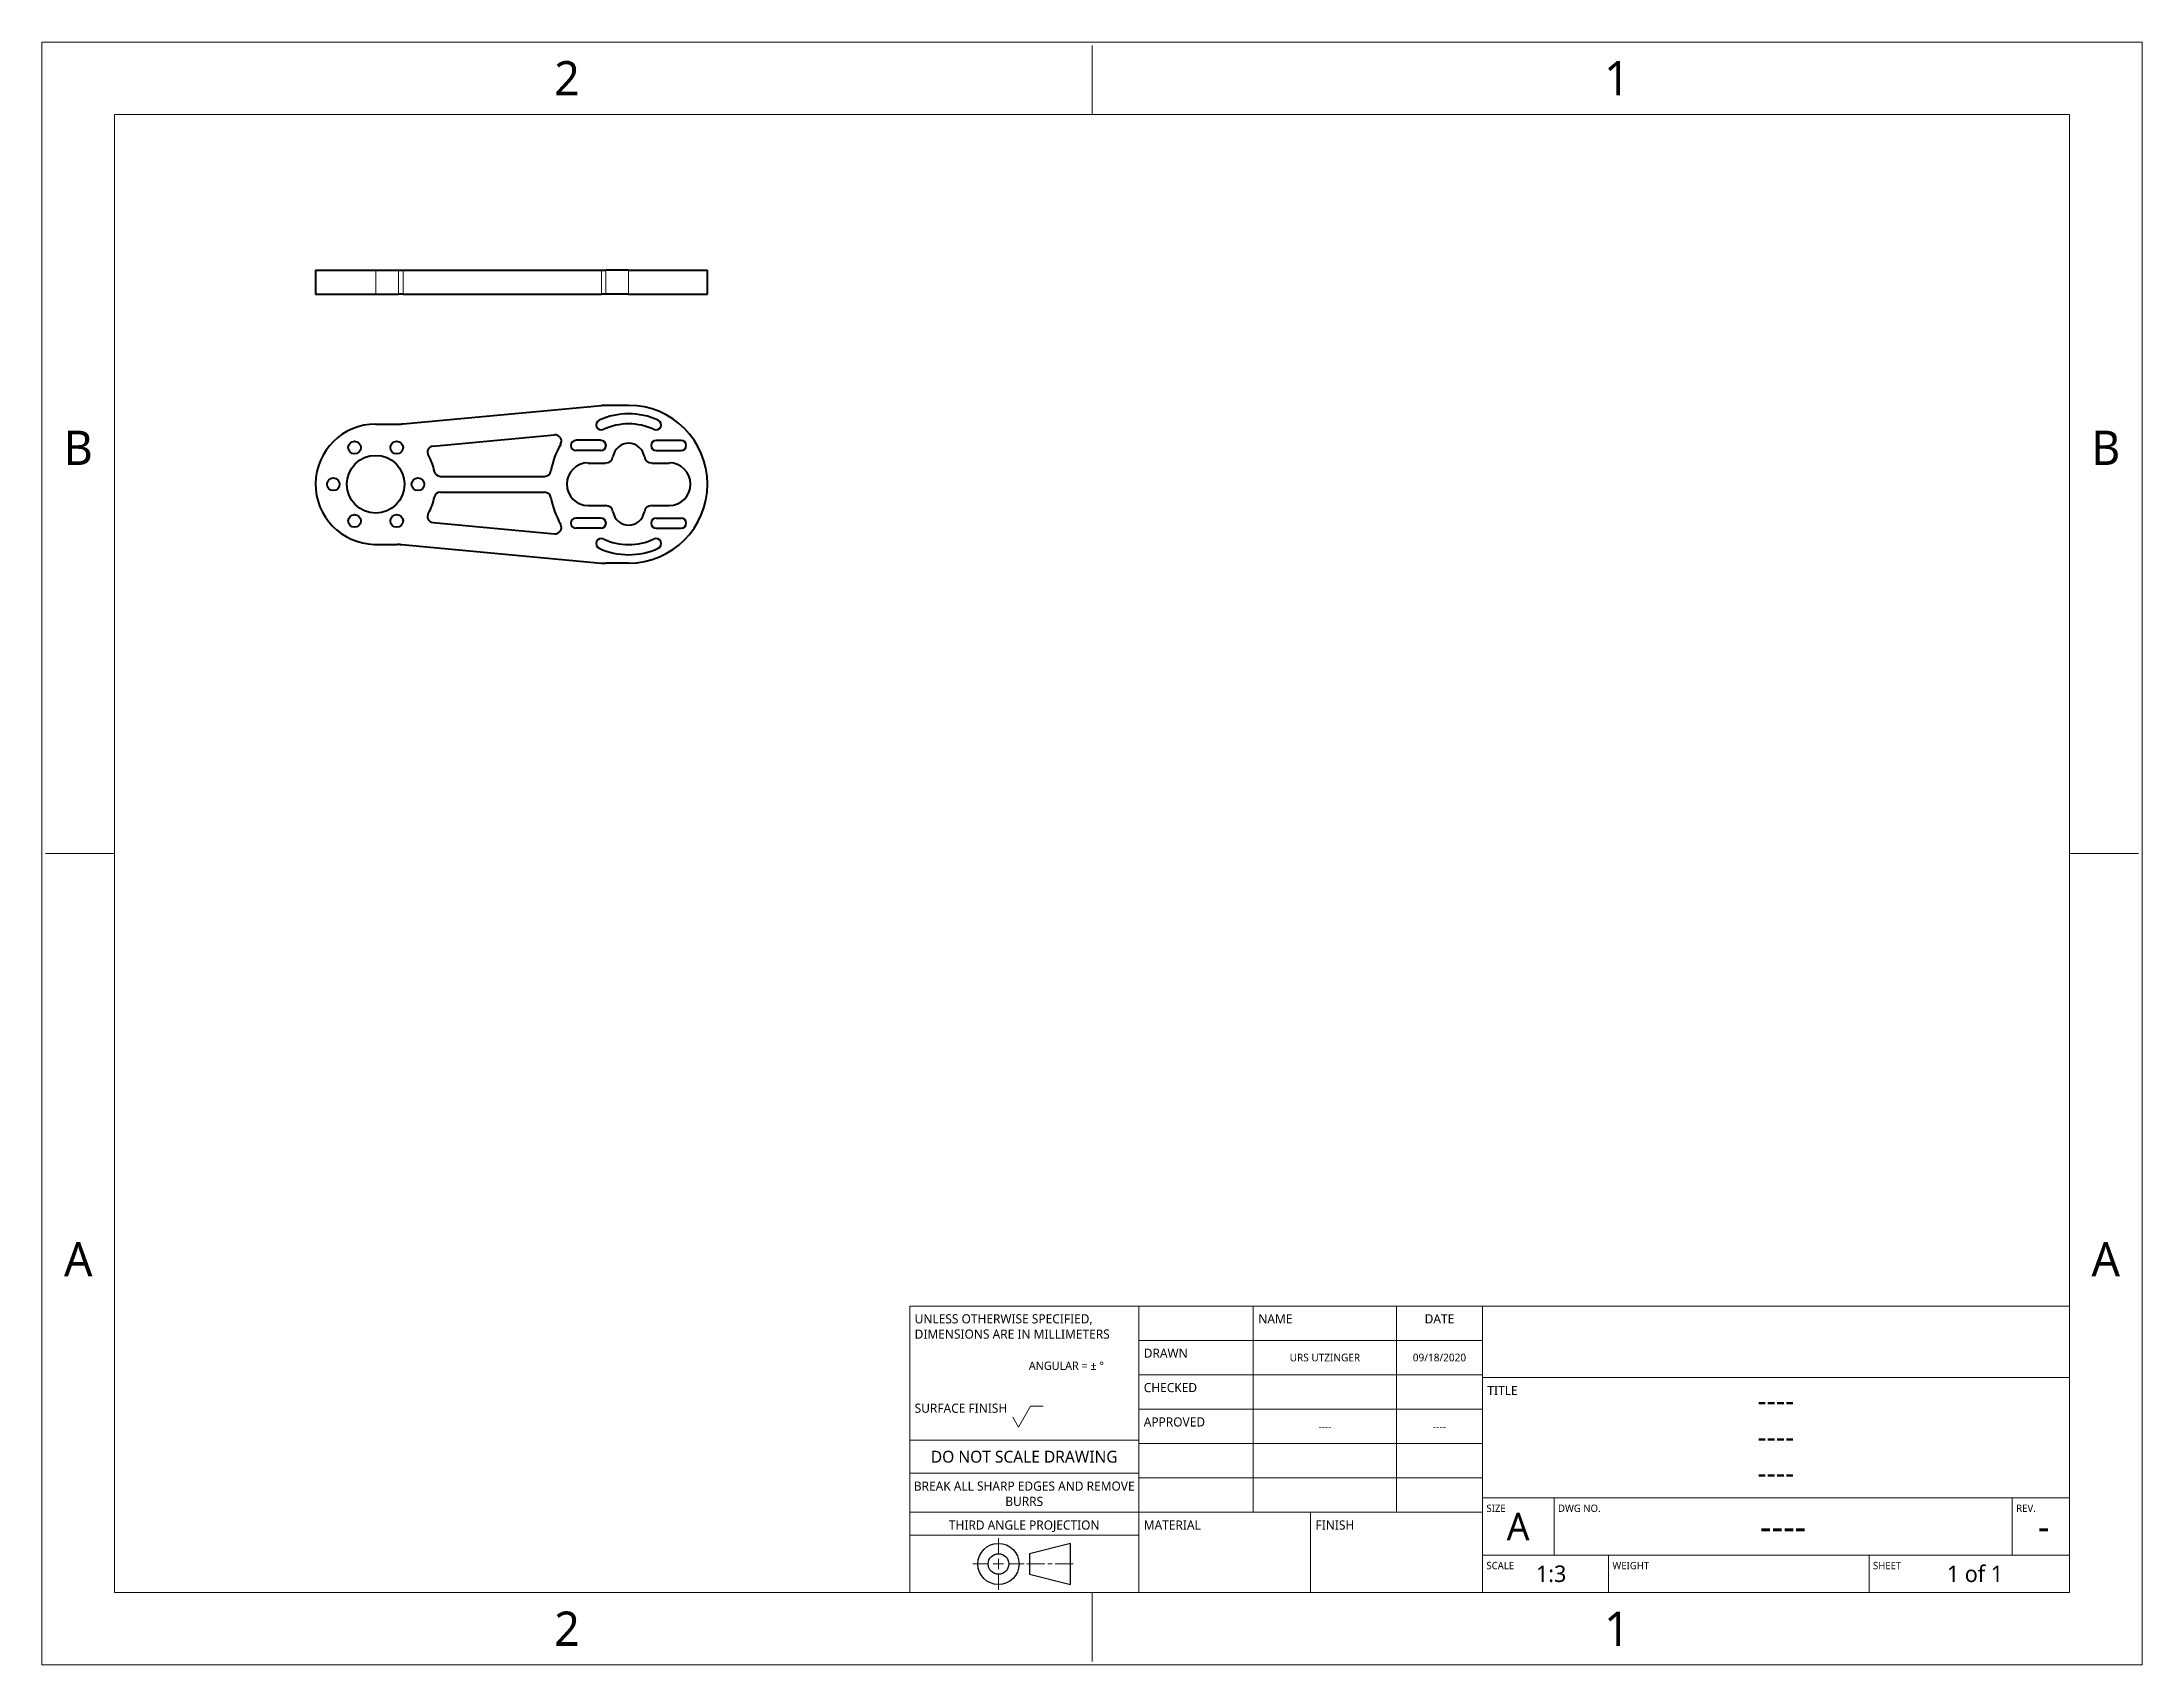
# Paper-space layout 'Sheet1' of a CAD drawing. Header units: inches. Extents: x 0 to 11, y 0 to 8.5.
# The model-space entities are those that its viewports show. They can reach past a viewport. Long polylines and large blocks are cut down to what shows.
import ezdxf

# ---------------------------------------------------------------- set-up
doc = ezdxf.new("R2010")
doc.units = ezdxf.units.IN
doc.header["$LTSCALE"] = 0.5
doc.header["$MEASUREMENT"] = 0
for name, color, linetype, lineweight in [('BORDER_FRAME', 7, 'Continuous', 15), ('BORDER_ZONES', 7, 'Continuous', 15), ('TANGENT_LINES', 7, 'Continuous', 15), ('TITLE_BLOCK', 7, 'Continuous', 15), ('Visible', 7, 'Continuous', 40)]:
    doc.layers.add(name, color=color, linetype=linetype, lineweight=lineweight)
doc.styles.add('Onshape-Standard', font='NotoSans-Regular.ttf')
doc.styles.add('Onshape-Standard-Fields', font='')
doc.styles.get('Onshape-Standard-Fields').set_extended_font_data('Noto Sans')

msp = doc.modelspace()

# ---------------------------------------------------------------- linework, layer by layer
at = {"layer": 'BORDER_FRAME'}
for p, q in [((0.38, 0.38), (0.38, 8.12)), ((0.38, 8.12), (10.62, 8.12)), ((10.62, 8.12), (10.62, 0.38)), ((10.62, 0.38), (0.38, 0.38))]:
    msp.add_line(p, q, dxfattribs=at)
at = {"layer": 'BORDER_ZONES'}
for p, q in [((5.5, 8.12), (5.5, 8.481)), ((0.38, 4.25), (0.019, 4.25)), ((10.62, 4.25), (10.981, 4.25)), ((5.5, 0.38), (5.5, 0.019))]:
    msp.add_line(p, q, dxfattribs=at)
at = {"layer": 'TANGENT_LINES'}
for p, q in [((1.748, 7.305), (1.748, 7.18)), ((1.867, 7.18), (1.867, 7.305)), ((1.891, 7.305), (1.891, 7.18)), ((2.93, 7.18), (2.93, 7.305)), ((2.954, 7.305), (2.954, 7.18)), ((3.073, 7.305), (3.073, 7.18))]:
    msp.add_line(p, q, dxfattribs=at)
at = {"layer": 'TITLE_BLOCK'}
for p, q in [((4.545, 0.38), (4.545, 1.88)), ((4.545, 1.88), (5.745, 1.88)), ((5.745, 0.38), (5.745, 1.88)), ((5.745, 1.88), (7.545, 1.88)), ((6.345, 0.8), (6.345, 1.88)), ((7.095, 0.8), (7.095, 1.88)), ((7.545, 0.38), (7.545, 1.88)), ((7.545, 1.88), (10.62, 1.88)), ((5.745, 1.7), (7.545, 1.7)), ((5.745, 1.52), (7.545, 1.52)), ((7.545, 1.505), (10.62, 1.505)), ((5.115, 1.246), (5.178, 1.355)), ((5.178, 1.355), (5.244, 1.355)), ((5.745, 1.34), (7.545, 1.34)), ((5.085, 1.298), (5.115, 1.246)), ((4.545, 1.178), (5.745, 1.178)), ((5.745, 1.16), (7.545, 1.16)), ((4.545, 1.004), (5.745, 1.004)), ((5.745, 0.98), (7.545, 0.98)), ((4.545, 0.8), (5.745, 0.8)), ((5.745, 0.8), (7.545, 0.8)), ((6.645, 0.38), (6.645, 0.8)), ((7.545, 0.875), (10.62, 0.875)), ((7.92, 0.575), (7.92, 0.875)), ((10.32, 0.575), (10.32, 0.875)), ((4.545, 0.68), (5.745, 0.68)), ((7.545, 0.575), (10.62, 0.575)), ((8.205, 0.38), (8.205, 0.575)), ((9.57, 0.38), (9.57, 0.575)), ((4.545, 0.38), (5.745, 0.38))]:
    msp.add_line(p, q, dxfattribs=at)
at = {"layer": 'TITLE_BLOCK', "lineweight": 15}
for p, q in [((5.01, 0.583), (5.01, 0.664)), ((5.01, 0.556), (5.01, 0.502)), ((4.956, 0.529), (4.875, 0.529)), ((5.037, 0.529), (4.983, 0.529)), ((5.01, 0.475), (5.01, 0.394)), ((5.064, 0.529), (5.145, 0.529)), ((5.253, 0.529), (5.158, 0.529)), ((5.291, 0.529), (5.269, 0.529)), ((5.307, 0.529), (5.402, 0.529))]:
    msp.add_line(p, q, dxfattribs=at)
at = {"layer": 'TITLE_BLOCK', "lineweight": 30}
for p, q in [((5.388, 0.637), (5.172, 0.583)), ((5.172, 0.583), (5.172, 0.475)), ((5.388, 0.421), (5.388, 0.637)), ((5.172, 0.475), (5.388, 0.421))]:
    msp.add_line(p, q, dxfattribs=at)
for radius in [0.108, 0.054]:
    msp.add_circle((5.01, 0.529), radius, dxfattribs=at)
at = {"layer": 'Visible'}
for p, q in [((1.433, 7.305), (1.433, 7.18)), ((1.433, 7.305), (1.748, 7.305)), ((1.748, 7.305), (1.867, 7.305)), ((1.867, 7.305), (1.891, 7.305)), ((1.891, 7.305), (2.93, 7.305)), ((2.93, 7.305), (2.954, 7.305)), ((3.073, 7.305), (2.954, 7.305)), ((3.073, 7.305), (3.486, 7.305)), ((3.486, 7.18), (3.486, 7.305)), ((1.433, 7.18), (1.748, 7.18)), ((1.748, 7.18), (1.867, 7.18)), ((1.891, 7.18), (1.867, 7.18)), ((1.891, 7.18), (2.93, 7.18)), ((2.954, 7.18), (2.93, 7.18)), ((3.073, 7.18), (2.954, 7.18)), ((3.073, 7.18), (3.486, 7.18)), ((1.748, 6.499), (1.867, 6.499)), ((1.891, 6.5), (2.93, 6.596)), ((3.073, 6.597), (2.954, 6.597)), ((2.049, 6.384), (2.685, 6.443)), ((2.928, 6.414), (2.797, 6.414)), ((3.217, 6.414), (3.348, 6.414)), ((2.928, 6.361), (2.797, 6.361)), ((2.861, 6.295), (2.952, 6.295)), ((3.194, 6.295), (3.285, 6.295)), ((3.217, 6.361), (3.348, 6.361)), ((2.087, 6.225), (2.633, 6.225)), ((2.087, 6.142), (2.633, 6.142)), ((2.861, 6.072), (2.952, 6.072)), ((3.194, 6.072), (3.285, 6.072)), ((2.049, 5.984), (2.685, 5.925)), ((2.928, 6.007), (2.797, 6.007)), ((2.928, 5.954), (2.797, 5.954)), ((3.217, 6.007), (3.348, 6.007)), ((3.217, 5.954), (3.348, 5.954)), ((1.741, 5.869), (1.86, 5.869)), ((1.884, 5.868), (2.929, 5.771)), ((3.073, 5.77), (2.954, 5.77))]:
    msp.add_line(p, q, dxfattribs=at)
for centre, radius in [((1.637, 6.376), 0.0331), ((1.858, 6.376), 0.0331), ((1.748, 6.184), 0.151), ((1.526, 6.184), 0.0331), ((1.969, 6.184), 0.0331), ((1.637, 5.992), 0.0331), ((1.858, 5.992), 0.0331)]:
    msp.add_circle(centre, radius, dxfattribs=at)
for centre, radius, start, end in [((1.748, 6.184), 0.315, 90, 268.738), ((1.867, 6.761), 0.262, 270, 275.2903), ((2.929, 6.495), 0.0266, 114.8513, 294.8513), ((3.073, 6.184), 0.369, 65.1487, 114.8513), ((2.954, 6.335), 0.262, 90, 95.2903), ((3.073, 6.184), 0.316, 65.1487, 114.8513), ((3.073, 6.184), 0.413, 270, 90), ((3.217, 6.495), 0.0266, 245.1487, 65.1487), ((2.052, 6.351), 0.0328, 95.2903, 208.7913), ((3.073, 6.184), 0.413, 149.5135, 170.3917), ((2.688, 6.41), 0.0328, 329.5135, 95.2903), ((2.797, 6.387), 0.0266, 90, 270), ((2.928, 6.387), 0.0266, 270, 90), ((3.073, 6.315), 0.0833, 9.2317, 170.7683), ((3.217, 6.387), 0.0266, 90, 270), ((3.348, 6.387), 0.0266, 270, 90), ((1.748, 6.184), 0.315, 12.3657, 28.7913), ((2.861, 6.184), 0.112, 90, 270), ((2.952, 6.335), 0.0394, 270, 350.7683), ((3.194, 6.335), 0.0394, 189.2317, 270), ((3.285, 6.184), 0.112, 270, 90), ((2.087, 6.258), 0.0328, 192.3657, 270), ((2.633, 6.258), 0.0328, 270, 350.3917), ((1.748, 6.184), 0.315, 331.2087, 347.6343), ((2.087, 6.109), 0.0328, 90, 167.6343), ((2.633, 6.109), 0.0328, 9.6083, 90), ((3.073, 6.184), 0.413, 189.6083, 210.4865), ((2.952, 6.033), 0.0394, 9.2317, 90), ((3.194, 6.033), 0.0394, 90, 170.7683), ((2.052, 6.016), 0.0328, 151.2087, 264.7097), ((2.688, 5.957), 0.0328, 264.7097, 30.4865), ((2.797, 5.98), 0.0266, 90, 270), ((2.928, 5.98), 0.0266, 270, 90), ((3.073, 6.053), 0.0833, 189.2317, 350.7683), ((3.217, 5.98), 0.0266, 90, 270), ((3.348, 5.98), 0.0266, 270, 90), ((1.86, 5.606), 0.262, 84.7097, 90), ((2.929, 5.873), 0.0266, 65.1487, 245.1487), ((3.073, 6.184), 0.369, 245.1487, 294.8513), ((3.073, 6.184), 0.316, 245.1487, 294.8513), ((3.217, 5.873), 0.0266, 294.8513, 114.8513), ((2.953, 6.032), 0.262, 264.7097, 270.236)]:
    msp.add_arc(centre, radius, start, end, dxfattribs=at)

# ---------------------------------------------------------------- texts
at = {"layer": 'BORDER_ZONES', "char_height": 0.18, "attachment_point": 5, "style": 'Onshape-Standard'}
for s, insert in [('2', (2.75, 8.31)), ('1', (8.25, 8.31)), ('B', (0.19, 6.375)), ('B', (10.81, 6.375)), ('A', (0.19, 2.125)), ('A', (10.81, 2.125)), ('2', (2.75, 0.19)), ('1', (8.25, 0.19))]:
    msp.add_mtext(s, dxfattribs=dict(at, insert=insert))
at = {"layer": 'TITLE_BLOCK'}
for s, insert, char_height, width, attachment_point, style in [('UNLESS OTHERWISE SPECIFIED, DIMENSIONS ARE IN MILLIMETERS', (4.571, 1.837), 0.048, 1.2, 1, 'Onshape-Standard'), ('NAME', (6.371, 1.837), 0.048, 0.75, 1, 'Onshape-Standard'), ('DATE', (7.32, 1.837), 0.048, 0.45, 2, 'Onshape-Standard'), ('DRAWN', (5.771, 1.657), 0.048, 0.6, 1, 'Onshape-Standard'), ('^JANGULAR = ± °^J', (5.169, 1.661), 0.0432, 0.6, 1, 'Onshape-Standard'), ('URS UTZINGER', (6.72, 1.61), 0.04032, 0.75, 5, 'Onshape-Standard-Fields'), ('09/18/2020', (7.32, 1.61), 0.0403, 0.45, 5, 'Onshape-Standard-Fields'), ('CHECKED', (5.771, 1.477), 0.048, 0.6, 1, 'Onshape-Standard'), ('TITLE', (7.571, 1.462), 0.048, 0.375, 1, 'Onshape-Standard'), ('SURFACE FINISH', (4.571, 1.369), 0.048, 0.6, 1, 'Onshape-Standard'), ('----', (9.082, 1.385), 0.1152, 2.775, 5, 'Onshape-Standard-Fields'), ('APPROVED', (5.771, 1.297), 0.048, 0.6, 1, 'Onshape-Standard'), ('----', (6.72, 1.25), 0.0403, 0.75, 5, 'Onshape-Standard-Fields'), ('----', (7.32, 1.25), 0.0403, 0.45, 5, 'Onshape-Standard-Fields'), ('DO NOT SCALE DRAWING', (5.145, 1.122), 0.0624, 1.2, 2, 'Onshape-Standard'), ('----', (9.082, 1.196), 0.1152, 2.775, 5, 'Onshape-Standard-Fields'), ('----', (9.082, 1.007), 0.1152, 2.775, 5, 'Onshape-Standard-Fields'), ('BREAK ALL SHARP EDGES AND REMOVE BURRS', (5.145, 0.961), 0.048, 1.2, 2, 'Onshape-Standard'), ('SIZE', (7.566, 0.84), 0.0384, 0.375, 1, 'Onshape-Standard'), ('A', (7.732, 0.725), 0.144, 0.375, 5, 'Onshape-Standard-Fields'), ('DWG NO.', (7.941, 0.84), 0.0384, 2.4, 1, 'Onshape-Standard'), ('REV.', (10.341, 0.84), 0.0384, 0.3, 1, 'Onshape-Standard'), ('THIRD ANGLE PROJECTION', (5.145, 0.757), 0.048, 1.2, 2, 'Onshape-Standard'), ('MATERIAL', (5.771, 0.757), 0.048, 0.9, 1, 'Onshape-Standard'), ('FINISH', (6.671, 0.757), 0.048, 0.9, 1, 'Onshape-Standard'), ('----', (9.12, 0.725), 0.144, 2.4, 5, 'Onshape-Standard-Fields'), ('-', (10.485, 0.725), 0.144, 0.27, 5, 'Onshape-Standard-Fields'), ('SCALE', (7.566, 0.54), 0.0384, 0.66, 1, 'Onshape-Standard'), ('1:3', (7.905, 0.477), 0.0864, 0.6, 5, 'Onshape-Standard-Fields'), ('WEIGHT', (8.226, 0.54), 0.0384, 1.365, 1, 'Onshape-Standard'), ('SHEET', (9.591, 0.54), 0.0384, 1.05, 1, 'Onshape-Standard'), ('1 of 1', (10.125, 0.477), 0.0864, 0.99, 5, 'Onshape-Standard-Fields')]:
    msp.add_mtext(s, dxfattribs=dict(at, insert=insert, char_height=char_height, width=width, attachment_point=attachment_point, style=style))

psp = doc.layouts.new('Sheet1')

# ---------------------------------------------------------------- viewports
at = {"layer": '0', "view_target_point": (5.5, 4.25)}
psp.add_viewport(center=(5.5, 4.25), size=(11, 8.5), view_center_point=(0, 0), view_height=8.5, dxfattribs=at)

doc.saveas('drawing.dxf')
